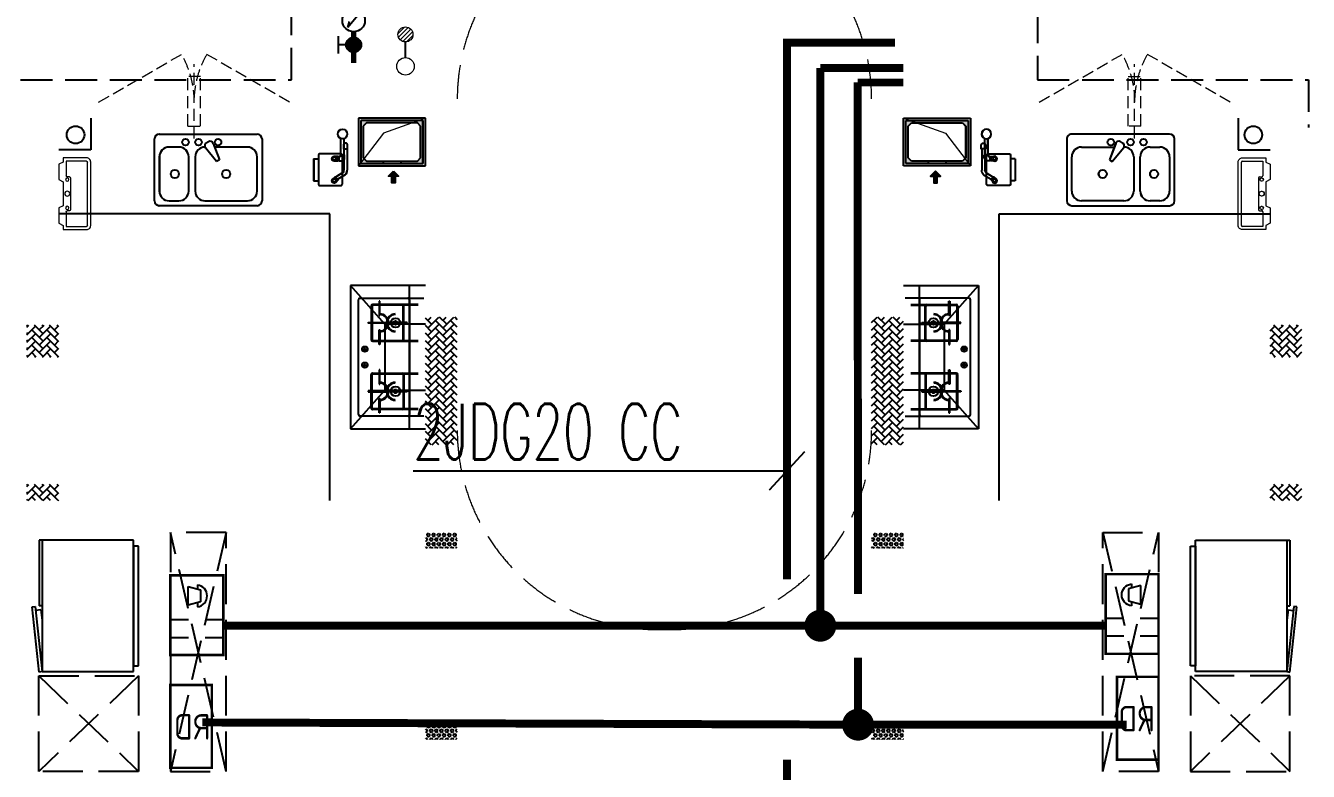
# Model space of a CAD drawing. Extents: x 3443499 to 7125205, y -1700016 to -264854.
# Drawn here: x 3556801 to 3564849, y -1070347 to -1065666 of the extents above; entities that cross this region are included whole.
import ezdxf
from ezdxf.enums import TextEntityAlignment as Align

# ---------------------------------------------------------------- set-up
doc = ezdxf.new("R2010")
doc.units = 0
doc.header["$LTSCALE"] = 1000
doc.header["$MEASUREMENT"] = 0
for name, pattern in [('A户型$0$DASH', [0.35, 0.25, -0.1]), ('DASH', [0.35, 0.25, -0.1]), ('HIDDEN', [0.375, 0.25, -0.125])]:
    doc.linetypes.add(name, pattern=pattern)
doc.layers.get('0').update_dxf_attribs({"linetype": 'CONTINUOUS'})
for name, color, linetype in [('!!电气', 1, 'CONTINUOUS'), ('!校对', 2, 'CONTINUOUS'), ('5fur', 175, 'CONTINUOUS'), ('AH-FURNITURE', 1, 'CONTINUOUS'), ('DIM-照明', 7, 'CONTINUOUS'), ('EQUIP-安防', 3, 'CONTINUOUS'), ('IP-bath&kitchen-JOHNSON', 4, 'CONTINUOUS'), ('LVTRY', 252, 'CONTINUOUS'), ('VPIPE-中水', 122, 'CONTINUOUS'), ('VPIPE-凝结', 150, 'CONTINUOUS'), ('WIRE-安防', 4, 'CONTINUOUS'), ('WIRE-综合布线', 5, 'DASH'), ('保温', 6, 'CONTINUOUS'), ('建筑-排气道', 252, 'CONTINUOUS'), ('污水', 3, 'CONTINUOUS'), ('给水', 4, 'CONTINUOUS')]:
    doc.layers.add(name, color=color, linetype=linetype)
for name, color, linetype, lineweight in [('EQUIP-消防', 3, 'CONTINUOUS', 20), ('EQUIP_地漏', 7, 'CONTINUOUS', 18), ('PUB_HATCH', 8, 'CONTINUOUS', 9), ('STAIR', 252, 'CONTINUOUS', 20), ('VPIPE-废水', 31, 'TG_F', 18), ('WINDOW', 146, 'CONTINUOUS', 20), ('平面-空调室内机', 176, 'CONTINUOUS', 9), ('平面-空调预留孔', 252, 'CONTINUOUS', 15), ('立面-洞口示意', 252, 'CONTINUOUS', 13)]:
    doc.layers.add(name, color=color, linetype=linetype, lineweight=lineweight)
doc.styles.add('_TEL_DIM', font='SIMPLEX', dxfattribs={"width": 0.8, "height": 3.5, "bigfont": 'HZTXT'})
doc.styles.add('DIM_FONT', font='SIMPLEX', dxfattribs={"width": 0.7, "bigfont": 'GBCBIG'})
doc.styles.get("Standard").update_dxf_attribs({"font": 'gbenor.shx', "bigfont": 'gbcbig.shx'})
doc.styles.add('TG_LINETYPE', font='SIMPLEX', dxfattribs={"width": 0.8, "height": 3, "bigfont": 'HZTXT'})
doc.linetypes.add('TG_F', pattern='A,2,-0.3,["F",TG_LINETYPE,S=0.1,R=0,X=-0.23,Y=-0.15],0', length=2.3)
pattern_1 = [(45, (-1012960.295, -343660.66), (0, 47.4157523), [100.584, -33.528]), (135, (-1012936.587, -343636.954), (3e-15, 47.4157523), [100.584, -33.528])]
pattern_2 = [(45, (-1012960.393, -342660.66), (0, 47.4157523), [100.584, -33.528]), (135, (-1012936.685, -342636.954), (3e-15, 47.4157523), [100.584, -33.528])]
pattern_3 = [(45, (-503782.47, -516048.46), (0, 47.4157523), [100.584, -33.528]), (135, (-503758.762, -516024.753), (3e-15, 47.4157523), [100.584, -33.528])]
pattern_4 = [(90, (-503782.47, -517398.46), (-16.49778, 1e-15), [9.525, -19.05]), (210, (-503782.47, -517398.46), (8.24889, -14.2874966), [9.525, -19.05]), (150, (-503782.47, -517388.935), (-8.24889, -14.2874966), [9.525, -19.05])]
pattern_5 = [(90, (-503782.47, -518598.46), (-16.49778, 1e-15), [9.525, -19.05]), (210, (-503782.47, -518598.46), (8.24889, -14.2874966), [9.525, -19.05]), (150, (-503782.47, -518588.935), (-8.24889, -14.2874966), [9.525, -19.05])]

# ---------------------------------------------------------------- blocks, each defined once
blk = doc.blocks.new('$equip$00002771')
for p, q in [((-0.65, 0.65), (-0.65, 0)), ((0.65, 0.65), (-0.65, 0.65)), ((0.65, 0), (0.65, 0.65)), ((-0.65, 0), (0.65, 0))]:
    blk.add_line(p, q)
at = {"const_width": 0.04}
blk.add_lwpolyline([(-0.65, 0.65), (-0.65, 0), (0.65, 0), (0.65, 0.65), (-0.65, 0.65), (-0.65, 0)], dxfattribs=at)
for p in [(0, 0.65), (-0.65, 0.325), (0.65, 0.325), (0, 0)]:
    blk.add_point(p)
at = {"color": 7}
blk.add_attdef('$TEXT$', text='', height=0.4, dxfattribs=at).set_placement((0.006, 0.343), align=Align.MIDDLE_CENTER)
at = {"color": 7, "flags": 1}
for tag, height, p in [('B', 0.4, (0.905, 0.246)), ('A', 0.00002, (0, 0))]:
    blk.add_attdef(tag, text='', height=height, dxfattribs=at).set_placement(p, align=Align.MIDDLE_CENTER)
blk = doc.blocks.new('$equip$00002628')
at = {"linetype": 'Continuous'}
for p, q in [((-0.625, 0.415), (0.625, 0.415)), ((-0.625, -0.415), (-0.625, 0.415)), ((0.071, 0.129), (0.071, 0.415)), ((0.35, 0.129), (0.35, 0.415)), ((0.625, 0.415), (0.625, -0.415)), ((-0.472, 0.01), (-0.409, 0.01)), ((-0.446, -0.138), (-0.395, 0.058)), ((-0.395, 0.058), (-0.395, 0.058)), ((-0.395, 0.058), (-0.206, 0.058)), ((-0.206, 0.058), (-0.155, -0.138)), ((-0.191, 0.01), (-0.129, 0.01)), ((-0.155, -0.138), (-0.446, -0.138)), ((0.071, -0.415), (0.071, -0.129)), ((0.35, -0.415), (0.35, -0.129)), ((0.625, -0.415), (-0.625, -0.415))]:
    blk.add_line(p, q, dxfattribs=at)
at = {"const_width": 0.04}
blk.add_lwpolyline([(-0.625, 0.415), (0.625, 0.415), (0.625, -0.415), (-0.625, -0.415), (-0.625, 0.415), (0.625, 0.415)], dxfattribs=at)
at = {"linetype": 'Continuous'}
blk.add_arc((-0.3, -0.011), 0.173, 6.9897, 173.0103, dxfattribs=at)
for p in [(0, 0.415), (-0.625, 0), (0.625, 0), (0, -0.415)]:
    blk.add_point(p)
at = {"color": 7, "style": '_TEL_DIM', "flags": 1}
blk.add_attdef('A', text='', height=0.000025, dxfattribs=at).set_placement((0, 0), align=Align.MIDDLE_CENTER)
blk = doc.blocks.new('A$C00A30745')
at = {"layer": '5fur', "color": 252, "linetype": 'A户型$0$DASH'}
for p, q in [((10850, 5900), (10500, 5900)), ((10500, 5900), (10500, 4400)), ((10850, 5900), (10500, 4400)), ((10850, 4400), (10500, 5900)), ((10850, 4400), (10850, 5900)), ((9675, 5000), (10300, 5000)), ((9675, 4400), (9675, 5000)), ((9675, 5000), (10300, 4400)), ((10300, 5000), (9675, 4400)), ((10300, 5000), (10300, 4400)), ((10300, 4400), (9675, 4400)), ((10500, 4400), (10850, 4400))]:
    blk.add_line(p, q, dxfattribs=at)
blk = doc.blocks.new('A$C2705576B')
at = {"layer": '给水'}
h = blk.add_hatch(color=252, dxfattribs=at)
edge = h.paths.add_edge_path()
edge.add_arc((417.5, -1741.2), 47.2, 0, 360)
h = blk.add_hatch(color=252, dxfattribs=at)
edge = h.paths.add_edge_path()
edge.add_arc((794.7, -1741.2), 47.2, 0, 360)
at = {"layer": '给水', "color": 252}
for p, q in [((363.1, -1645.4), (471.8, -1645.4)), ((417.5, -1741.2), (417.5, -1645.4)), ((740.3, -1645.4), (849, -1645.4)), ((794.7, -1741.2), (794.7, -1645.4)), ((601.1, -1768.1), (525.3, -1704.3)), ((525.3, -1704.3), (564, -1715))]:
    blk.add_line(p, q, dxfattribs=at)
at = {"layer": '给水', "color": 252, "const_width": 35.4}
for points in [[(499.1, -1741.2), (302.5, -1741.2)], [(903.5, -1741.2), (640.6, -1741.2)], [(1052.8, -1741.2), (978.5, -1741.2)]]:
    blk.add_lwpolyline(points, dxfattribs=at)
at = {"layer": '给水', "color": 252}
for centre, radius in [((569.8, -1741.2), 70.8), ((417.5, -1741.2), 47.2), ((794.7, -1741.2), 47.2), ((941, -1741.2), 37.5)]:
    blk.add_circle(centre, radius, dxfattribs=at)
blk = doc.blocks.new('$TwtSys$00000141')
at = {"color": 1}
for p, q in [((-47.1, 3.8), (-5, 45.9)), ((-47.1, 3.8), (-5, 45.9)), ((-43.6, -17.5), (17.5, 43.6)), ((-43.6, -17.5), (17.5, 43.6)), ((-33.2, -33.2), (33.2, 33.2)), ((-33.2, -33.2), (33.2, 33.2)), ((-16.2, -43.5), (43.8, 16.4)), ((-16.2, -43.5), (43.8, 16.4)), ((5.7, -46.1), (46.1, -5.7)), ((5.7, -46.1), (46.1, -5.7))]:
    blk.add_line(p, q, dxfattribs=at)
blk.add_circle((0, 0), 47, dxfattribs=at)
blk.add_circle((0, 0), 47, dxfattribs=at)
blk = doc.blocks.new('dongkong')
at = {"layer": '平面-空调预留孔', "color": 8, "linetype": 'HIDDEN', "ltscale": 0.3}
for p, q in [((-603796, 210899.9), (-603796, 210431.5)), ((-603836, 210821), (-603836, 210510.8)), ((-603836, 210821), (-603756, 210821)), ((-603756, 210821), (-603756, 210510.8))]:
    blk.add_line(p, q, dxfattribs=at)
blk.add_lwpolyline([(-603756, 210510.8), (-603836, 210510.8)], dxfattribs=at)
blk = doc.blocks.new('A$C263B1184')
at = {"layer": '保温', "linetype": 'ByBlock', "ltscale": 10}
h = blk.add_hatch(dxfattribs=at)
h.set_pattern_fill('AR-HBONE', color=251, scale=55)
h.set_pattern_definition(pattern_3)
h.paths.add_polyline_path([(-1199.9, 8250), (-1199.9, 9050), (-1399.9, 9050), (-1399.9, 8250)])
h = blk.add_hatch(dxfattribs=at)
h.set_pattern_fill('AR-HBONE', color=251, scale=55)
h.set_pattern_definition(pattern_3)
h.paths.add_polyline_path([(1399.9, 8250), (1399.9, 9050), (1599.9, 9050), (1599.9, 8250)])
h = blk.add_hatch(dxfattribs=at)
h.set_pattern_fill('AR-HBONE', color=251, scale=55)
h.set_pattern_definition(pattern_2)
h.paths.add_polyline_path([(-3700, 8800), (-3700, 9000), (-3900, 9000), (-3900, 8800)])
h = blk.add_hatch(dxfattribs=at)
h.set_pattern_fill('AR-HBONE', color=251, scale=55)
h.set_pattern_definition(pattern_2)
h.paths.add_polyline_path([(3900, 8800), (3900, 9000), (4100, 9000), (4100, 8800)])
h = blk.add_hatch(dxfattribs=at)
h.set_pattern_fill('AR-HBONE', color=251, scale=55)
h.set_pattern_definition(pattern_1)
h.paths.add_polyline_path([(-3699.9, 7900), (-3699.9, 8000), (-3899.9, 8000), (-3899.9, 7900)])
h = blk.add_hatch(dxfattribs=at)
h.set_pattern_fill('AR-HBONE', color=251, scale=55)
h.set_pattern_definition(pattern_1)
h.paths.add_polyline_path([(3899.9, 7900), (3899.9, 8000), (4099.9, 8000), (4099.9, 7900)])
at = {"layer": '保温', "linetype": 'Continuous', "ltscale": 10}
h = blk.add_hatch(dxfattribs=at)
h.set_pattern_fill('HEX', color=251, scale=10, angle=90, style=0)
h.set_pattern_definition(pattern_4)
h.paths.add_polyline_path([(-1199.9, 7600), (-1199.9, 7700), (-1399.9, 7700), (-1399.9, 7600)])
h = blk.add_hatch(dxfattribs=at)
h.set_pattern_fill('HEX', color=251, scale=10, angle=90, style=0)
h.set_pattern_definition(pattern_4)
h.paths.add_polyline_path([(1399.9, 7600), (1399.9, 7700), (1599.9, 7700), (1599.9, 7600)])
h = blk.add_hatch(dxfattribs=at)
h.set_pattern_fill('HEX', color=251, scale=10, angle=90, style=0)
h.set_pattern_definition(pattern_5)
h.paths.add_polyline_path([(-1200, 6400), (-1199.9, 6500), (-1399.9, 6500), (-1400, 6400)])
h = blk.add_hatch(dxfattribs=at)
h.set_pattern_fill('HEX', color=251, scale=10, angle=90, style=0)
h.set_pattern_definition(pattern_5)
h.paths.add_polyline_path([(1400, 6400), (1399.9, 6500), (1599.9, 6500), (1600, 6400)])
blk = doc.blocks.new('A$C60D053AF')
at = {"layer": 'AH-FURNITURE', "color": 8}
for p, q in [((192.5, -71), (327.6, -71)), ((232.5, -90), (128.3, -90)), ((232.5, -110), (128.3, -110)), ((192.5, -91), (327.6, -91)), ((245, -129.5), (245, -122.5)), ((265, -129.5), (265, -122.5)), ((341.7, -96.9), (370, -143.2)), ((355.9, -82.7), (384.2, -129)), ((255, -281), (255, -251)), ((255, -281), (393, -281)), ((393, -281), (393, -251))]:
    blk.add_line(p, q, dxfattribs=at)
for points in [[(170, -68, 1), (170, -94), (192.5, -94), (192.5, -68)], [(234, -251), (414, -251, 0.414214), (424, -241), (424, -111, 0.414214), (414, -101), (234, -101, 0.414214), (224, -111), (224, -241, 0.414214)], [(268, -122.5), (268, -107, 0.414214), (248, -87), (232.5, -87), (232.5, -113), (242, -113), (242, -122.5)], [(242, -152, 1), (268, -152), (268, -129.5), (242, -129.5)], [(383.8, -161.2, 1), (402.2, -142.8), (386.3, -126.9), (367.9, -145.3)]]:
    blk.add_lwpolyline(points, format="xyb", close=True, dxfattribs=at)
for centre, radius in [((100, -100), 30), ((255, -152), 15), ((255, -152), 10), ((393, -152), 15), ((393, -152), 10)]:
    blk.add_circle(centre, radius, dxfattribs=at)
for radius in [40, 20]:
    blk.add_arc((327.6, -111), radius, 45, 90, dxfattribs=at)
blk = doc.blocks.new('FRSDFDGDGDRGDR')
at = {"layer": '平面-空调预留孔', "color": 252}
for p, q in [((699612.3, 775044), (699612.3, 775441.2)), ((699618.9, 775447.8), (699746.3, 775447.8)), ((699746.3, 775447.8), (699746.3, 775355.4)), ((699719.9, 775342.2), (699719.9, 775143)), ((699726.5, 775348.8), (699739.7, 775348.8)), ((699726.5, 775136.4), (699739.7, 775136.4)), ((699746.3, 775129.8), (699746.3, 775037.4)), ((699746.3, 775037.4), (699618.9, 775037.4))]:
    blk.add_line(p, q, dxfattribs=at)
blk.add_lwpolyline([(699766.1, 775166.7), (699792.5, 775153.5), (699792.5, 775057.2), (699766.1, 775044), (699766.1, 775017.6), (699618.9, 775017.6, -0.414214), (699592.5, 775044), (699592.5, 775441.2, -0.414214), (699618.9, 775467.6), (699766.1, 775467.6), (699766.1, 775441.2), (699792.5, 775428), (699792.5, 775331.6), (699766.1, 775318.4)], format="xyb", close=True, dxfattribs=at)
for centre, radius in [((699739.7, 775331.6), 10.6), ((699739.7, 775243.2), 15.8), ((699739.7, 775153.5), 10.6)]:
    blk.add_circle(centre, radius, dxfattribs=at)
for centre, start, end in [((699618.9, 775441.2), 90, 180), ((699726.5, 775342.2), 90, 180), ((699739.7, 775355.4), 270, 360), ((699726.5, 775143), 180, 270), ((699739.7, 775129.8), 0, 90), ((699618.9, 775044), 180, 270)]:
    blk.add_arc(centre, 6.6, start, end, dxfattribs=at)
blk = doc.blocks.new('*U199')
h = blk.add_hatch(color=5)
h.set_gradient(color1=(0, 0, 255), rotation=180, tint=1)
h.paths.add_polyline_path([(0, 0), (-6.35, -6.35), (-6.35, -2.159), (-15, -2.159), (-15, 2.159), (-6.35, 2.159), (-6.35, 6.35)])
at = {"color": 0, "linetype": 'Continuous'}
blk.add_lwpolyline([(0, 0), (-6.35, -6.35), (-6.35, -2.159), (-15, -2.159), (-15, 2.159), (-6.35, 2.159), (-6.35, 6.35)], close=True, dxfattribs=at)
blk = doc.blocks.new('A$C25274923')
at = {"layer": 'PUB_HATCH'}
for points in [[(39585, 12385), (39585, 12115), (39445, 12115), (39445, 12130), (39550, 12130), (39570, 12150), (39570, 12350), (39550, 12370), (39230, 12370), (39210, 12350), (39210, 12150), (39230, 12130), (39335, 12130), (39335, 12115), (39195, 12115), (39195, 12385)], [(39585.2, 12385), (39585.2, 12115), (39445.2, 12115), (39445.2, 12130), (39550.2, 12130), (39570.2, 12150), (39570.2, 12350), (39550.2, 12370), (39230.2, 12370), (39210.2, 12350), (39210.2, 12150), (39230.2, 12130), (39335.2, 12130), (39335.2, 12115), (39195.2, 12115), (39195.2, 12385)], [(42615, 12385), (42615, 12115), (42755, 12115), (42755, 12130), (42650, 12130), (42630, 12150), (42630, 12350), (42650, 12370), (42970, 12370), (42990, 12350), (42990, 12150), (42970, 12130), (42865, 12130), (42865, 12115), (43005, 12115), (43005, 12385)], [(42615.2, 12385), (42615.2, 12115), (42755.2, 12115), (42755.2, 12130), (42650.2, 12130), (42630.2, 12150), (42630.2, 12350), (42650.2, 12370), (42970.2, 12370), (42990.2, 12350), (42990.2, 12150), (42970.2, 12130), (42865.2, 12130), (42865.2, 12115), (43005.2, 12115), (43005.2, 12385)]]:
    blk.add_hatch(color=252, dxfattribs=at).paths.add_polyline_path(points)
at = {"color": 252, "linetype": 'DASH', "ltscale": 0.8}
for p, q in [((38760, 12640), (38760, 14190)), ((43440, 14190), (43440, 12640)), ((37059.9, 12640), (38760, 12640)), ((43440, 12640), (45140.1, 12640)), ((45140.1, 12640), (45140.1, 12340))]:
    blk.add_line(p, q, dxfattribs=at)
at = {"layer": 'IP-bath&kitchen-JOHNSON', "color": 252}
for p, q in [((37500, 12400), (37500, 12200)), ((37500.2, 12400), (37500.2, 12200)), ((44700, 12400), (44700, 12200)), ((44700.2, 12400), (44700.2, 12200)), ((37500, 12200), (37300, 12200)), ((37500.2, 12200), (37300.2, 12200)), ((44700, 12200), (44900, 12200)), ((44700.2, 12200), (44900.2, 12200))]:
    blk.add_line(p, q, dxfattribs=at)
at = {"layer": 'LVTRY', "color": 252}
for p, q in [((39600, 12400), (39180, 12400)), ((39180, 12400), (39180, 12100)), ((39600.2, 12400), (39180.2, 12400)), ((39180.2, 12400), (39180.2, 12100)), ((39600, 12100), (39600, 12400)), ((39600.2, 12100), (39600.2, 12400)), ((42600, 12400), (43020, 12400)), ((42600, 12100), (42600, 12400)), ((42600.2, 12400), (43020.2, 12400)), ((42600.2, 12100), (42600.2, 12400)), ((43020, 12400), (43020, 12100)), ((43020.2, 12400), (43020.2, 12100)), ((39585, 12385), (39195, 12385)), ((39195, 12385), (39195, 12115)), ((39585.2, 12385), (39195.2, 12385)), ((39195.2, 12385), (39195.2, 12115)), ((39230, 12370), (39210, 12350)), ((39210, 12350), (39210, 12150)), ((39230.2, 12370), (39210.2, 12350)), ((39210.2, 12350), (39210.2, 12150)), ((39550, 12370), (39230, 12370)), ((39550.2, 12370), (39230.2, 12370)), ((39570, 12350), (39550, 12370)), ((39570.2, 12350), (39550.2, 12370)), ((39570, 12150), (39570, 12350)), ((39570.2, 12150), (39570.2, 12350)), ((39585, 12115), (39585, 12385)), ((39585.2, 12115), (39585.2, 12385)), ((42615, 12385), (43005, 12385)), ((42615, 12115), (42615, 12385)), ((42615.2, 12385), (43005.2, 12385)), ((42615.2, 12115), (42615.2, 12385)), ((42630, 12350), (42650, 12370)), ((42630, 12150), (42630, 12350)), ((42630.2, 12350), (42650.2, 12370)), ((42630.2, 12150), (42630.2, 12350)), ((42650, 12370), (42970, 12370)), ((42650.2, 12370), (42970.2, 12370)), ((42970, 12370), (42990, 12350)), ((42970.2, 12370), (42990.2, 12350)), ((42990, 12350), (42990, 12150)), ((42990.2, 12350), (42990.2, 12150)), ((43005, 12385), (43005, 12115)), ((43005.2, 12385), (43005.2, 12115)), ((37900, 11880.7), (37900, 12269.3)), ((37900.2, 11880.7), (37900.2, 12269.3)), ((37930.7, 12300), (38544.3, 12300)), ((37930.9, 12300), (38544.5, 12300)), ((38239.5, 12251.6), (38225.2, 12243.4)), ((38239.7, 12251.6), (38225.4, 12243.4)), ((38268.9, 12241.1), (38307.7, 12137.5)), ((38269.1, 12241.1), (38307.9, 12137.5)), ((38575, 12269.3), (38575, 11880.7)), ((38575.2, 12269.3), (38575.2, 11880.7)), ((43625, 12269.3), (43625, 11880.7)), ((43625.2, 12269.3), (43625.2, 11880.7)), ((44269.3, 12300), (43655.7, 12300)), ((44269.5, 12300), (43655.9, 12300)), ((43931.1, 12241.1), (43892.3, 12137.5)), ((43931.3, 12241.1), (43892.5, 12137.5)), ((43960.5, 12251.6), (43974.8, 12243.4)), ((43960.7, 12251.6), (43974.9, 12243.4)), ((44300, 11880.7), (44300, 12269.3)), ((44300.2, 11880.7), (44300.2, 12269.3)), ((37930.7, 12156.8), (37930.7, 11942)), ((37930.9, 12156.8), (37930.9, 11942)), ((38053.4, 12218.2), (37992, 12218.2)), ((38053.6, 12218.2), (37992.2, 12218.2)), ((38114.8, 11942), (38114.8, 12156.8)), ((38115, 11942), (38115, 12156.8)), ((38155.7, 12156.8), (38155.7, 11942)), ((38155.9, 12156.8), (38155.9, 11942)), ((38290, 12127.2), (38219.7, 12212.7)), ((38290.2, 12127.2), (38219.9, 12212.7)), ((38483, 12218.2), (38277.5, 12218.2)), ((38483.1, 12218.2), (38277.7, 12218.2)), ((38544.3, 11942), (38544.3, 12156.8)), ((38544.5, 11942), (38544.5, 12156.8)), ((43655.7, 11942), (43655.7, 12156.8)), ((43655.9, 11942), (43655.9, 12156.8)), ((43717, 12218.2), (43922.5, 12218.2)), ((43717.2, 12218.2), (43922.7, 12218.2)), ((43910, 12127.2), (43980.3, 12212.7)), ((43910.2, 12127.2), (43980.5, 12212.7)), ((44044.3, 12156.8), (44044.3, 11942)), ((44044.5, 12156.8), (44044.5, 11942)), ((44085.2, 11942), (44085.2, 12156.8)), ((44085.4, 11942), (44085.4, 12156.8)), ((44146.6, 12218.2), (44208, 12218.2)), ((44146.8, 12218.2), (44208.1, 12218.2)), ((44269.3, 12156.8), (44269.3, 11942)), ((44269.5, 12156.8), (44269.5, 11942)), ((38307.7, 12137.5), (38290, 12127.2)), ((38307.9, 12137.5), (38290.2, 12127.2)), ((39180, 12100), (39600, 12100)), ((39180.2, 12100), (39600.2, 12100)), ((39195, 12115), (39585, 12115)), ((39195.2, 12115), (39585.2, 12115)), ((39210, 12150), (39230, 12130)), ((39210.2, 12150), (39230.2, 12130)), ((39230, 12130), (39550, 12130)), ((39230, 12130), (39230, 12130)), ((39230.2, 12130), (39550.2, 12130)), ((39230.2, 12130), (39230.2, 12130)), ((39335, 12130), (39335, 12115)), ((39335.2, 12130), (39335.2, 12115)), ((39445, 12130), (39445, 12115)), ((39445.2, 12130), (39445.2, 12115)), ((39550, 12130), (39570, 12150)), ((39550.2, 12130), (39570.2, 12150)), ((43020, 12100), (42600, 12100)), ((43020.2, 12100), (42600.2, 12100)), ((43005, 12115), (42615, 12115)), ((43005.2, 12115), (42615.2, 12115)), ((42650, 12130), (42630, 12150)), ((42650.2, 12130), (42630.2, 12150)), ((42970, 12130), (42650, 12130)), ((42970.2, 12130), (42650.2, 12130)), ((42755, 12130), (42755, 12115)), ((42755.2, 12130), (42755.2, 12115)), ((42865, 12130), (42865, 12115)), ((42865.2, 12130), (42865.2, 12115)), ((42990, 12150), (42970, 12130)), ((42970, 12130), (42970, 12130)), ((42990.2, 12150), (42970.2, 12130)), ((42970.2, 12130), (42970.2, 12130)), ((43892.3, 12137.5), (43910, 12127.2)), ((43892.5, 12137.5), (43910.2, 12127.2)), ((38544.3, 11850), (37930.7, 11850)), ((38544.5, 11850), (37930.9, 11850)), ((37992, 11880.7), (38053.4, 11880.7)), ((37992.2, 11880.7), (38053.6, 11880.7)), ((38217, 11880.7), (38483, 11880.7)), ((38217.2, 11880.7), (38483.1, 11880.7)), ((43655.7, 11850), (44269.3, 11850)), ((43655.9, 11850), (44269.5, 11850)), ((43983, 11880.7), (43717, 11880.7)), ((43983.1, 11880.7), (43717.2, 11880.7)), ((44208, 11880.7), (44146.6, 11880.7)), ((44208.1, 11880.7), (44146.8, 11880.7)), ((39000, 11800), (37299.9, 11800)), ((39000.2, 11800), (37300.1, 11800)), ((39000, 10000), (39000, 11800)), ((39000.2, 10000), (39000.2, 11800)), ((43200, 10000), (43200, 11800)), ((43200, 11800), (44900.1, 11800)), ((43200.2, 10000), (43200.2, 11800)), ((43200.2, 11800), (44900.3, 11800)), ((39345.7, 11107), (39129.8, 11350)), ((39600, 11350), (39129.8, 11350)), ((39129.8, 11350), (39129.8, 10450)), ((39345.9, 11107), (39130, 11350)), ((39600.2, 11350), (39130, 11350)), ((39130, 11350), (39130, 10450)), ((39500, 10450), (39500, 11350)), ((39500.2, 10450), (39500.2, 11350)), ((42600, 11350), (43070.2, 11350)), ((42600.2, 11350), (43070.4, 11350)), ((42700, 10450), (42700, 11350)), ((42700.2, 10450), (42700.2, 11350)), ((42854.3, 11107), (43070.2, 11350)), ((42854.5, 11107), (43070.4, 11350)), ((43070.2, 11350), (43070.2, 10450)), ((43070.4, 11350), (43070.4, 10450)), ((39190, 11270), (39590, 11270)), ((39190.2, 11270), (39590.2, 11270)), ((43010, 11270), (42610, 11270)), ((43010.2, 11270), (42610.2, 11270)), ((39180, 10540), (39180, 11260)), ((39180.2, 10540), (39180.2, 11260)), ((39260, 11220), (39260, 11010)), ((39260.2, 11220), (39260.2, 11010)), ((39265, 11220), (39265, 11010)), ((39265.2, 11220), (39265.2, 11010)), ((39555, 11230), (39270, 11230)), ((39555, 11225), (39270, 11225)), ((39555.2, 11230), (39270.2, 11230)), ((39555.2, 11225), (39270.2, 11225)), ((39310.2, 11250), (39310.2, 11160)), ((39314.7, 11250), (39310.2, 11250)), ((39310.4, 11250), (39310.4, 11160)), ((39314.9, 11250), (39310.4, 11250)), ((39314.7, 11160), (39314.7, 11250)), ((39314.9, 11160), (39314.9, 11250)), ((39460, 11010), (39460, 11220)), ((39460.2, 11010), (39460.2, 11220)), ((39465, 11010), (39465, 11220)), ((39465.2, 11010), (39465.2, 11220)), ((39500, 11260), (39500, 10540)), ((39500.2, 11260), (39500.2, 10540)), ((42645, 11230), (42930, 11230)), ((42645, 11225), (42930, 11225)), ((42645.2, 11230), (42930.2, 11230)), ((42645.2, 11225), (42930.2, 11225)), ((42700, 11260), (42700, 10540)), ((42700.2, 11260), (42700.2, 10540)), ((42735, 11010), (42735, 11220)), ((42735.2, 11010), (42735.2, 11220)), ((42740, 11010), (42740, 11220)), ((42740.2, 11010), (42740.2, 11220)), ((42885.3, 11160), (42885.3, 11250)), ((42885.3, 11250), (42889.8, 11250)), ((42885.4, 11160), (42885.4, 11250)), ((42885.4, 11250), (42889.9, 11250)), ((42889.8, 11250), (42889.8, 11160)), ((42889.9, 11250), (42889.9, 11160)), ((42935, 11220), (42935, 11010)), ((42935.2, 11220), (42935.2, 11010)), ((42940, 11220), (42940, 11010)), ((42940.2, 11220), (42940.2, 11010)), ((43020, 10540), (43020, 11260)), ((43020.2, 10540), (43020.2, 11260)), ((39240, 11117.2), (39367.5, 11117.2)), ((39240, 11112.7), (39240, 11117.2)), ((39367.5, 11112.7), (39240, 11112.7)), ((39240.2, 11117.2), (39367.7, 11117.2)), ((39240.2, 11112.7), (39240.2, 11117.2)), ((39367.7, 11112.7), (39240.2, 11112.7)), ((39310.2, 11160), (39314.7, 11160)), ((39310.4, 11160), (39314.9, 11160)), ((39600, 11107), (39345.7, 11107)), ((39345.7, 11107), (39345.7, 10691.9)), ((39600.2, 11107), (39345.9, 11107)), ((39345.9, 11107), (39345.9, 10691.9)), ((39485, 11117.2), (39357.5, 11117.2)), ((39357.5, 11117.2), (39357.5, 11112.7)), ((39357.5, 11112.7), (39485, 11112.7)), ((39485.2, 11117.2), (39357.7, 11117.2)), ((39357.7, 11117.2), (39357.7, 11112.7)), ((39357.7, 11112.7), (39485.2, 11112.7)), ((39367.5, 11117.2), (39367.5, 11112.7)), ((39367.7, 11117.2), (39367.7, 11112.7)), ((39485, 11112.7), (39485, 11117.2)), ((39485.2, 11112.7), (39485.2, 11117.2)), ((39500, 10691.9), (39500, 11107)), ((39500.2, 10691.9), (39500.2, 11107)), ((42600, 11107), (42854.3, 11107)), ((42600.2, 11107), (42854.5, 11107)), ((42700, 10691.9), (42700, 11107)), ((42700.2, 10691.9), (42700.2, 11107)), ((42715, 11117.2), (42842.5, 11117.2)), ((42715, 11112.7), (42715, 11117.2)), ((42842.5, 11112.7), (42715, 11112.7)), ((42715.2, 11117.2), (42842.7, 11117.2)), ((42715.2, 11112.7), (42715.2, 11117.2)), ((42842.7, 11112.7), (42715.2, 11112.7)), ((42960, 11117.2), (42832.5, 11117.2)), ((42832.5, 11117.2), (42832.5, 11112.7)), ((42832.5, 11112.7), (42960, 11112.7)), ((42960.2, 11117.2), (42832.7, 11117.2)), ((42832.7, 11117.2), (42832.7, 11112.7)), ((42832.7, 11112.7), (42960.2, 11112.7)), ((42842.5, 11117.2), (42842.5, 11112.7)), ((42842.7, 11117.2), (42842.7, 11112.7)), ((42854.3, 11107), (42854.3, 10691.9)), ((42854.5, 11107), (42854.5, 10691.9)), ((42889.8, 11160), (42885.3, 11160)), ((42889.9, 11160), (42885.4, 11160)), ((42960, 11112.7), (42960, 11117.2)), ((42960.2, 11112.7), (42960.2, 11117.2)), ((39310.2, 10980), (39310.2, 11070)), ((39310.2, 11070), (39314.7, 11070)), ((39310.4, 10980), (39310.4, 11070)), ((39310.4, 11070), (39314.9, 11070)), ((39314.7, 11070), (39314.7, 10980)), ((39314.9, 11070), (39314.9, 10980)), ((42889.8, 11070), (42885.3, 11070)), ((42885.3, 11070), (42885.3, 10980)), ((42889.9, 11070), (42885.4, 11070)), ((42885.4, 11070), (42885.4, 10980)), ((42889.8, 10980), (42889.8, 11070)), ((42889.9, 10980), (42889.9, 11070)), ((39200.6, 10950), (39239.4, 10950)), ((39200.8, 10950), (39239.6, 10950)), ((39220, 10930.6), (39220, 10969.4)), ((39220.2, 10930.6), (39220.2, 10969.4)), ((39270, 11005), (39555, 11005)), ((39270, 11000), (39555, 11000)), ((39270.2, 11005), (39555.2, 11005)), ((39270.2, 11000), (39555.2, 11000)), ((39314.7, 10980), (39310.2, 10980)), ((39314.9, 10980), (39310.4, 10980)), ((42930, 11005), (42645, 11005)), ((42930, 11000), (42645, 11000)), ((42930.2, 11005), (42645.2, 11005)), ((42930.2, 11000), (42645.2, 11000)), ((42885.3, 10980), (42889.8, 10980)), ((42885.4, 10980), (42889.9, 10980)), ((42999.4, 10950), (42960.6, 10950)), ((42999.6, 10950), (42960.8, 10950)), ((42980, 10930.6), (42980, 10969.4)), ((42980.2, 10930.6), (42980.2, 10969.4)), ((39220, 10830.6), (39220, 10869.4)), ((39220.2, 10830.6), (39220.2, 10869.4)), ((42980, 10830.6), (42980, 10869.4)), ((42980.2, 10830.6), (42980.2, 10869.4)), ((39200.6, 10850), (39239.4, 10850)), ((39200.8, 10850), (39239.6, 10850)), ((39260, 10580), (39260, 10790)), ((39260.2, 10580), (39260.2, 10790)), ((39265, 10580), (39265, 10790)), ((39265.2, 10580), (39265.2, 10790)), ((39270, 10800), (39555, 10800)), ((39270, 10795), (39555, 10795)), ((39270.2, 10800), (39555.2, 10800)), ((39270.2, 10795), (39555.2, 10795)), ((39310.2, 10820), (39310.2, 10730)), ((39314.7, 10820), (39310.2, 10820)), ((39310.4, 10820), (39310.4, 10730)), ((39314.9, 10820), (39310.4, 10820)), ((39314.7, 10730), (39314.7, 10820)), ((39314.9, 10730), (39314.9, 10820)), ((39460, 10790), (39460, 10580)), ((39460.2, 10790), (39460.2, 10580)), ((39465, 10790), (39465, 10580)), ((39465.2, 10790), (39465.2, 10580)), ((42930, 10800), (42645, 10800)), ((42930, 10795), (42645, 10795)), ((42930.2, 10800), (42645.2, 10800)), ((42930.2, 10795), (42645.2, 10795)), ((42735, 10790), (42735, 10580)), ((42735.2, 10790), (42735.2, 10580)), ((42740, 10790), (42740, 10580)), ((42740.2, 10790), (42740.2, 10580)), ((42885.3, 10730), (42885.3, 10820)), ((42885.3, 10820), (42889.8, 10820)), ((42885.4, 10730), (42885.4, 10820)), ((42885.4, 10820), (42889.9, 10820)), ((42889.8, 10820), (42889.8, 10730)), ((42889.9, 10820), (42889.9, 10730)), ((42935, 10580), (42935, 10790)), ((42935.2, 10580), (42935.2, 10790)), ((42940, 10580), (42940, 10790)), ((42940.2, 10580), (42940.2, 10790)), ((42999.4, 10850), (42960.6, 10850)), ((42999.6, 10850), (42960.8, 10850)), ((39310.2, 10730), (39314.7, 10730)), ((39310.4, 10730), (39314.9, 10730)), ((42889.8, 10730), (42885.3, 10730)), ((42889.9, 10730), (42885.4, 10730)), ((39129.8, 10450), (39345.7, 10691.9)), ((39130, 10450), (39345.9, 10691.9)), ((39367.5, 10687.2), (39240, 10687.2)), ((39240, 10687.2), (39240, 10682.7)), ((39240, 10682.7), (39367.5, 10682.7)), ((39367.7, 10687.2), (39240.2, 10687.2)), ((39240.2, 10687.2), (39240.2, 10682.7)), ((39240.2, 10682.7), (39367.7, 10682.7)), ((39310.2, 10550), (39310.2, 10640)), ((39310.2, 10640), (39314.7, 10640)), ((39310.4, 10550), (39310.4, 10640)), ((39310.4, 10640), (39314.9, 10640)), ((39314.7, 10640), (39314.7, 10550)), ((39314.9, 10640), (39314.9, 10550)), ((39345.7, 10691.9), (39600, 10691.9)), ((39345.9, 10691.9), (39600.2, 10691.9)), ((39357.5, 10682.7), (39357.5, 10687.2)), ((39357.5, 10687.2), (39485, 10687.2)), ((39485, 10682.7), (39357.5, 10682.7)), ((39357.7, 10682.7), (39357.7, 10687.2)), ((39357.7, 10687.2), (39485.2, 10687.2)), ((39485.2, 10682.7), (39357.7, 10682.7)), ((39367.5, 10682.7), (39367.5, 10687.2)), ((39367.7, 10682.7), (39367.7, 10687.2)), ((39485, 10687.2), (39485, 10682.7)), ((39485.2, 10687.2), (39485.2, 10682.7)), ((42854.3, 10691.9), (42600, 10691.9)), ((42854.5, 10691.9), (42600.2, 10691.9)), ((42842.5, 10687.2), (42715, 10687.2)), ((42715, 10687.2), (42715, 10682.7)), ((42715, 10682.7), (42842.5, 10682.7)), ((42842.7, 10687.2), (42715.2, 10687.2)), ((42715.2, 10687.2), (42715.2, 10682.7)), ((42715.2, 10682.7), (42842.7, 10682.7)), ((42832.5, 10682.7), (42832.5, 10687.2)), ((42832.5, 10687.2), (42960, 10687.2)), ((42960, 10682.7), (42832.5, 10682.7)), ((42832.7, 10682.7), (42832.7, 10687.2)), ((42832.7, 10687.2), (42960.2, 10687.2)), ((42960.2, 10682.7), (42832.7, 10682.7)), ((42842.5, 10682.7), (42842.5, 10687.2)), ((42842.7, 10682.7), (42842.7, 10687.2)), ((43070.2, 10450), (42854.3, 10691.9)), ((43070.4, 10450), (42854.5, 10691.9)), ((42889.8, 10640), (42885.3, 10640)), ((42885.3, 10640), (42885.3, 10550)), ((42889.9, 10640), (42885.4, 10640)), ((42885.4, 10640), (42885.4, 10550)), ((42889.8, 10550), (42889.8, 10640)), ((42889.9, 10550), (42889.9, 10640)), ((42960, 10687.2), (42960, 10682.7)), ((42960.2, 10687.2), (42960.2, 10682.7)), ((39555, 10575), (39270, 10575)), ((39555, 10570), (39270, 10570)), ((39555.2, 10575), (39270.2, 10575)), ((39555.2, 10570), (39270.2, 10570)), ((39314.7, 10550), (39310.2, 10550)), ((39314.9, 10550), (39310.4, 10550)), ((42645, 10575), (42930, 10575)), ((42645, 10570), (42930, 10570)), ((42645.2, 10575), (42930.2, 10575)), ((42645.2, 10570), (42930.2, 10570)), ((42885.3, 10550), (42889.8, 10550)), ((42885.4, 10550), (42889.9, 10550)), ((39590, 10530), (39190, 10530)), ((39590.2, 10530), (39190.2, 10530)), ((42610, 10530), (43010, 10530)), ((42610.2, 10530), (43010.2, 10530)), ((39129.8, 10450), (39600, 10450)), ((39130, 10450), (39600.2, 10450)), ((43070.2, 10450), (42600, 10450)), ((43070.4, 10450), (42600.2, 10450)), ((37176, 9750), (37176, 9338)), ((37195.2, 9750), (37176, 9750)), ((37176.2, 9750), (37176.2, 9338)), ((37195.4, 9750), (37176.2, 9750)), ((37195.2, 9750), (37195.2, 8926)), ((37768, 9750), (37195.2, 9750)), ((37195.4, 9750), (37195.4, 8926)), ((37768.2, 9750), (37195.4, 9750)), ((37768, 8926), (37768, 9750)), ((37768.2, 8926), (37768.2, 9750)), ((44432, 8926), (44432, 9750)), ((44432, 9750), (45004.8, 9750)), ((44432.2, 8926), (44432.2, 9750)), ((44432.2, 9750), (45005, 9750)), ((45004.8, 9750), (45004.8, 8926)), ((45004.8, 9750), (45024, 9750)), ((45005, 9750), (45005, 8926)), ((45005, 9750), (45024.2, 9750)), ((45024, 9750), (45024, 9338)), ((45024.2, 9750), (45024.2, 9338)), ((37800, 9713.2), (37768, 9713.2)), ((37768, 9713.2), (37768, 8962.8)), ((37800.2, 9713.2), (37768.2, 9713.2)), ((37768.2, 9713.2), (37768.2, 8962.8)), ((37800, 8962.8), (37800, 9713.2)), ((37800.2, 8962.8), (37800.2, 9713.2)), ((44400, 8962.8), (44400, 9713.2)), ((44400, 9713.2), (44432, 9713.2)), ((44400.2, 8962.8), (44400.2, 9713.2)), ((44400.2, 9713.2), (44432.2, 9713.2)), ((44432, 9713.2), (44432, 8962.8)), ((44432.2, 9713.2), (44432.2, 8962.8)), ((37195.2, 9338), (37176, 9338)), ((37195.4, 9338), (37176.2, 9338)), ((45004.8, 9338), (45024, 9338)), ((45005, 9338), (45024.2, 9338)), ((37132.6, 9332.2), (37151.5, 9335.1)), ((37176.2, 8923.1), (37132.6, 9332.2)), ((37132.7, 9332.2), (37151.7, 9335.1)), ((37176.4, 8923.1), (37132.7, 9332.2)), ((37151.5, 9335.1), (37195.2, 8926)), ((37151.7, 9335.1), (37195.4, 8926)), ((37186.4, 9314.7), (37154.9, 9309.8)), ((37186.6, 9314.7), (37155.1, 9309.8)), ((37186.4, 9314.7), (37195.2, 9248.3)), ((37186.6, 9314.7), (37195.4, 9248.3)), ((45048.5, 9335.1), (45004.8, 8926)), ((45013.6, 9314.7), (45004.8, 9248.3)), ((45048.7, 9335.1), (45005, 8926)), ((45013.8, 9314.7), (45005, 9248.3)), ((45013.6, 9314.7), (45045.1, 9309.8)), ((45013.8, 9314.7), (45045.3, 9309.8)), ((45023.8, 8923.1), (45067.4, 9332.2)), ((45024, 8923.1), (45067.6, 9332.2)), ((45067.4, 9332.2), (45048.5, 9335.1)), ((45067.6, 9332.2), (45048.7, 9335.1)), ((37191.6, 8949.5), (37195.2, 8950)), ((37191.8, 8949.5), (37195.4, 8950)), ((37768, 8962.8), (37800, 8962.8)), ((37768.2, 8962.8), (37800.2, 8962.8)), ((44432, 8962.8), (44400, 8962.8)), ((44432.2, 8962.8), (44400.2, 8962.8)), ((45008.4, 8949.5), (45004.8, 8950)), ((45008.6, 8949.5), (45005, 8950)), ((37195.2, 8926), (37176.2, 8923.1)), ((37195.4, 8926), (37176.4, 8923.1)), ((37195.2, 8926), (37768, 8926)), ((37195.4, 8926), (37768.2, 8926)), ((45004.8, 8926), (44432, 8926)), ((45005, 8926), (44432.2, 8926)), ((45004.8, 8926), (45023.8, 8923.1)), ((45005, 8926), (45024, 8923.1))]:
    blk.add_line(p, q, dxfattribs=at)
for centre, radius in [((38094.3, 12248.9), 20.5), ((38094.5, 12248.9), 20.5), ((38176.1, 12248.9), 20.5), ((38176.3, 12248.9), 20.5), ((38298.9, 12248.9), 20.5), ((38299.1, 12248.9), 20.5), ((43901.1, 12248.9), 20.5), ((43901.3, 12248.9), 20.5), ((44023.9, 12248.9), 20.5), ((44024.1, 12248.9), 20.5), ((44105.7, 12248.9), 20.5), ((44105.9, 12248.9), 20.5), ((38027.8, 12049.4), 25.6), ((38028, 12049.4), 25.6), ((38350, 12049.4), 25.6), ((38350.2, 12049.4), 25.6), ((43850, 12049.4), 25.6), ((43850.2, 12049.4), 25.6), ((44172.2, 12049.4), 25.6), ((44172.3, 12049.4), 25.6), ((39412.5, 11115), 29.7), ((39412.7, 11115), 29.7), ((39412.5, 11115), 11.7), ((39412.7, 11115), 11.7), ((42787.5, 11115), 29.7), ((42787.7, 11115), 29.7), ((42787.5, 11115), 11.7), ((42787.7, 11115), 11.7), ((39220, 10950), 17), ((39220.2, 10950), 17), ((42980, 10950), 17), ((42980.2, 10950), 17), ((39220, 10850), 17), ((39220.2, 10850), 17), ((42980, 10850), 17), ((42980.2, 10850), 17), ((39412.5, 10685), 29.7), ((39412.7, 10685), 29.7), ((42787.5, 10685), 29.7), ((42787.7, 10685), 29.7), ((39412.5, 10685), 11.7), ((39412.7, 10685), 11.7), ((42787.5, 10685), 11.7), ((42787.7, 10685), 11.7)]:
    blk.add_circle(centre, radius, dxfattribs=at)
for centre, radius, start, end in [((37930.7, 12269.3), 30.7, 90.00001, 180.00001), ((37930.9, 12269.3), 30.7, 90.00001, 180.00001), ((38235.5, 12225.7), 20.5, 120.00001, 219.46233), ((38235.7, 12225.7), 20.5, 120.00001, 219.46233), ((38249.8, 12233.9), 20.5, 20.53769, 120.00001), ((38249.9, 12233.9), 20.5, 20.53769, 120.00001), ((38544.3, 12269.3), 30.7, 0.00001, 90.00001), ((38544.5, 12269.3), 30.7, 0.00001, 90.00001), ((43655.7, 12269.3), 30.7, 89.99999, 179.99999), ((43655.9, 12269.3), 30.7, 89.99999, 179.99999), ((43950.2, 12233.9), 20.5, 59.99999, 159.46231), ((43950.4, 12233.9), 20.5, 59.99999, 159.46231), ((43964.5, 12225.7), 20.5, 320.53767, 59.99999), ((43964.7, 12225.7), 20.5, 320.53767, 59.99999), ((44269.3, 12269.3), 30.7, 359.99999, 89.99999), ((44269.5, 12269.3), 30.7, 359.99999, 89.99999), ((37992, 12156.8), 61.4, 90.00001, 180.00001), ((37992.2, 12156.8), 61.4, 90.00001, 180.00001), ((38053.4, 12156.8), 61.4, 0.00001, 90.00001), ((38053.6, 12156.8), 61.4, 0.00001, 90.00001), ((38217, 12156.8), 61.4, 90.00001, 180.00001), ((38217.2, 12156.8), 61.4, 90.00001, 180.00001), ((38483, 12156.8), 61.4, 0.00001, 90.00001), ((38483.1, 12156.8), 61.4, 0.00001, 90.00001), ((43717, 12156.8), 61.4, 89.99999, 179.99999), ((43717.2, 12156.8), 61.4, 89.99999, 179.99999), ((43983, 12156.8), 61.4, 359.99999, 89.99999), ((43983.1, 12156.8), 61.4, 359.99999, 89.99999), ((44146.6, 12156.8), 61.4, 89.99999, 179.99999), ((44146.8, 12156.8), 61.4, 89.99999, 179.99999), ((44208, 12156.8), 61.4, 359.99999, 89.99999), ((44208.1, 12156.8), 61.4, 359.99999, 89.99999), ((37992, 11942), 61.4, 180.00001, 270.00001), ((37992.2, 11942), 61.4, 180.00001, 270.00001), ((38053.4, 11942), 61.4, 270.00001, 0.00001), ((38053.6, 11942), 61.4, 270.00001, 0.00001), ((38217, 11942), 61.4, 180.00001, 270.00001), ((38217.2, 11942), 61.4, 180.00001, 270.00001), ((38483, 11942), 61.4, 270.00001, 0.00001), ((38483.1, 11942), 61.4, 270.00001, 0.00001), ((43717, 11942), 61.4, 179.99999, 269.99999), ((43717.2, 11942), 61.4, 179.99999, 269.99999), ((43983, 11942), 61.4, 269.99999, 359.99999), ((43983.1, 11942), 61.4, 269.99999, 359.99999), ((44146.6, 11942), 61.4, 179.99999, 269.99999), ((44146.8, 11942), 61.4, 179.99999, 269.99999), ((44208, 11942), 61.4, 269.99999, 359.99999), ((44208.1, 11942), 61.4, 269.99999, 359.99999), ((37930.7, 11880.7), 30.7, 180.00001, 270.00001), ((37930.9, 11880.7), 30.7, 180.00001, 270.00001), ((38544.3, 11880.7), 30.7, 270.00001, 0.00001), ((38544.5, 11880.7), 30.7, 270.00001, 0.00001), ((43655.7, 11880.7), 30.7, 179.99999, 269.99999), ((43655.9, 11880.7), 30.7, 179.99999, 269.99999), ((44269.3, 11880.7), 30.7, 269.99999, 359.99999), ((44269.5, 11880.7), 30.7, 269.99999, 359.99999), ((39190, 11260), 10, 90, 180), ((39190.2, 11260), 10, 90, 180), ((39490, 11260), 10, 0, 90), ((39490.2, 11260), 10, 0, 90), ((42710, 11260), 10, 90, 180), ((42710.2, 11260), 10, 90, 180), ((43010, 11260), 10, 0, 90), ((43010.2, 11260), 10, 0, 90), ((39270, 11220), 10, 90, 180), ((39270.2, 11220), 10, 90, 180), ((39270, 11220), 5, 90, 180), ((39270.2, 11220), 5, 90, 180), ((39455, 11220), 10, 0, 90), ((39455, 11220), 5, 0, 90), ((39455.2, 11220), 10, 0, 90), ((39455.2, 11220), 5, 0, 90), ((42745, 11220), 10, 90, 180), ((42745.2, 11220), 10, 90, 180), ((42745, 11220), 5, 90, 180), ((42745.2, 11220), 5, 90, 180), ((42930, 11220), 10, 0, 90), ((42930, 11220), 5, 0, 90), ((42930.2, 11220), 10, 0, 90), ((42930.2, 11220), 5, 0, 90), ((39312.5, 11115), 56.7, 2.27424, 87.72576), ((39312.5, 11115), 52.2, 2.47041, 87.52959), ((39312.5, 11115), 56.7, 272.27424, 357.72576), ((39312.5, 11115), 52.2, 272.47041, 357.52959), ((39312.7, 11115), 56.7, 2.27424, 87.72576), ((39312.7, 11115), 52.2, 2.47041, 87.52959), ((39312.7, 11115), 56.7, 272.27424, 357.72576), ((39312.7, 11115), 52.2, 272.47041, 357.52959), ((39412.5, 11115), 56.7, 92.27424, 177.72576), ((39412.5, 11115), 56.7, 182.27424, 267.72576), ((39412.7, 11115), 56.7, 92.27424, 177.72576), ((39412.7, 11115), 56.7, 182.27424, 267.72576), ((39412.5, 11115), 52.2, 92.47041, 177.52959), ((39412.5, 11115), 52.2, 182.47041, 267.52959), ((39412.7, 11115), 52.2, 92.47041, 177.52959), ((39412.7, 11115), 52.2, 182.47041, 267.52959), ((42787.5, 11115), 56.7, 2.27424, 87.72576), ((42787.5, 11115), 52.2, 2.47041, 87.52959), ((42787.5, 11115), 56.7, 272.27424, 357.72576), ((42787.5, 11115), 52.2, 272.47041, 357.52959), ((42787.7, 11115), 56.7, 2.27424, 87.72576), ((42787.7, 11115), 52.2, 2.47041, 87.52959), ((42787.7, 11115), 56.7, 272.27424, 357.72576), ((42787.7, 11115), 52.2, 272.47041, 357.52959), ((42887.5, 11115), 56.7, 92.27424, 177.72576), ((42887.5, 11115), 56.7, 182.27424, 267.72576), ((42887.7, 11115), 56.7, 92.27424, 177.72576), ((42887.7, 11115), 56.7, 182.27424, 267.72576), ((42887.5, 11115), 52.2, 92.47041, 177.52959), ((42887.5, 11115), 52.2, 182.47041, 267.52959), ((42887.7, 11115), 52.2, 92.47041, 177.52959), ((42887.7, 11115), 52.2, 182.47041, 267.52959), ((39270, 11010), 10, 180, 270), ((39270.2, 11010), 10, 180, 270), ((39270, 11010), 5, 180, 270), ((39270.2, 11010), 5, 180, 270), ((39455, 11010), 5, 270, 0), ((39455, 11010), 10, 270, 0), ((39455.2, 11010), 5, 270, 0), ((39455.2, 11010), 10, 270, 0), ((42745, 11010), 10, 180, 270), ((42745.2, 11010), 10, 180, 270), ((42745, 11010), 5, 180, 270), ((42745.2, 11010), 5, 180, 270), ((42930, 11010), 5, 270, 0), ((42930, 11010), 10, 270, 0), ((42930.2, 11010), 5, 270, 0), ((42930.2, 11010), 10, 270, 0), ((39270, 10790), 10, 90, 180), ((39270.2, 10790), 10, 90, 180), ((39270, 10790), 5, 90, 180), ((39270.2, 10790), 5, 90, 180), ((39455, 10790), 10, 0, 90), ((39455, 10790), 5, 0, 90), ((39455.2, 10790), 10, 0, 90), ((39455.2, 10790), 5, 0, 90), ((42745, 10790), 10, 90, 180), ((42745.2, 10790), 10, 90, 180), ((42745, 10790), 5, 90, 180), ((42745.2, 10790), 5, 90, 180), ((42930, 10790), 10, 0, 90), ((42930, 10790), 5, 0, 90), ((42930.2, 10790), 10, 0, 90), ((42930.2, 10790), 5, 0, 90), ((39312.5, 10685), 56.7, 2.27424, 87.72576), ((39312.5, 10685), 52.2, 2.47041, 87.52959), ((39312.7, 10685), 56.7, 2.27424, 87.72576), ((39312.7, 10685), 52.2, 2.47041, 87.52959), ((39412.5, 10685), 56.7, 92.27424, 177.72576), ((39412.7, 10685), 56.7, 92.27424, 177.72576), ((39412.5, 10685), 52.2, 92.47041, 177.52959), ((39412.7, 10685), 52.2, 92.47041, 177.52959), ((42787.5, 10685), 56.7, 2.27424, 87.72576), ((42787.5, 10685), 52.2, 2.47041, 87.52959), ((42787.7, 10685), 56.7, 2.27424, 87.72576), ((42787.7, 10685), 52.2, 2.47041, 87.52959), ((42887.5, 10685), 56.7, 92.27424, 177.72576), ((42887.7, 10685), 56.7, 92.27424, 177.72576), ((42887.5, 10685), 52.2, 92.47041, 177.52959), ((42887.7, 10685), 52.2, 92.47041, 177.52959), ((39312.5, 10685), 56.7, 272.27424, 357.72576), ((39312.5, 10685), 52.2, 272.47041, 357.52959), ((39312.7, 10685), 56.7, 272.27424, 357.72576), ((39312.7, 10685), 52.2, 272.47041, 357.52959), ((39412.5, 10685), 56.7, 182.27424, 267.72576), ((39412.7, 10685), 56.7, 182.27424, 267.72576), ((39412.5, 10685), 52.2, 182.47041, 267.52959), ((39412.7, 10685), 52.2, 182.47041, 267.52959), ((42787.5, 10685), 56.7, 272.27424, 357.72576), ((42787.5, 10685), 52.2, 272.47041, 357.52959), ((42787.7, 10685), 56.7, 272.27424, 357.72576), ((42787.7, 10685), 52.2, 272.47041, 357.52959), ((42887.5, 10685), 56.7, 182.27424, 267.72576), ((42887.7, 10685), 56.7, 182.27424, 267.72576), ((42887.5, 10685), 52.2, 182.47041, 267.52959), ((42887.7, 10685), 52.2, 182.47041, 267.52959), ((39270, 10580), 10, 180, 270), ((39270.2, 10580), 10, 180, 270), ((39270, 10580), 5, 180, 270), ((39270.2, 10580), 5, 180, 270), ((39455, 10580), 5, 270, 0), ((39455, 10580), 10, 270, 0), ((39455.2, 10580), 5, 270, 0), ((39455.2, 10580), 10, 270, 0), ((42745, 10580), 10, 180, 270), ((42745.2, 10580), 10, 180, 270), ((42745, 10580), 5, 180, 270), ((42745.2, 10580), 5, 180, 270), ((42930, 10580), 5, 270, 0), ((42930, 10580), 10, 270, 0), ((42930.2, 10580), 5, 270, 0), ((42930.2, 10580), 10, 270, 0), ((39190, 10540), 10, 180, 270), ((39190.2, 10540), 10, 180, 270), ((39490, 10540), 10, 270, 0), ((39490.2, 10540), 10, 270, 0), ((42710, 10540), 10, 180, 270), ((42710.2, 10540), 10, 180, 270), ((43010, 10540), 10, 270, 0), ((43010.2, 10540), 10, 270, 0)]:
    blk.add_arc(centre, radius, start, end, dxfattribs=at)
at = {"layer": 'STAIR', "color": 252, "linetype": 'DASH'}
for points in [[(39800, 12520, -0.414214), (41050, 13770), (41150, 13770, -0.414214), (42400, 12520)], [(39800, 10440, 0.414214), (41050, 9190), (41150, 9190, 0.414214), (42400, 10440)]]:
    blk.add_lwpolyline(points, format="xyb", dxfattribs=at)
at = {"layer": 'VPIPE-中水', "color": 252, "linetype": 'Continuous'}
for centre in [(37405.2, 12295), (44794.8, 12295)]:
    blk.add_circle(centre, 55, dxfattribs=at)
at = {"layer": 'VPIPE-凝结', "color": 252}
blk.add_line((39475, 12780), (39475, 12878), dxfattribs=at)
at = {"layer": 'VPIPE-废水', "color": 252}
blk.add_circle((39475, 12725), 55, dxfattribs=at)
at = {"layer": 'WINDOW', "color": 252, "linetype": 'DASH', "ltscale": 0.3}
for points in [[(37550, 12500), (38069.6, 12800, -0.131652), (38150, 12500)], [(38748.1, 12500), (38228.5, 12800, 0.131652), (38148.1, 12500)], [(43451.9, 12500), (43971.5, 12800, -0.131652), (44051.9, 12500)], [(44650, 12500), (44130.4, 12800, 0.131652), (44050, 12500)]]:
    blk.add_lwpolyline(points, format="xyb", dxfattribs=at)
at = {"layer": '立面-洞口示意', "color": 252}
for points in [[(39600, 12400), (39336.4, 12306.1), (39180, 12100)], [(39600.2, 12400), (39336.6, 12306.1), (39180.2, 12100)], [(42600, 12400), (42863.6, 12306.1), (43020, 12100)], [(42600.2, 12400), (42863.7, 12306.1), (43020.2, 12100)]]:
    blk.add_lwpolyline(points, dxfattribs=at)
at = {"color": 252, "rotation": 270}
for p in [(39180, 12400), (39180.2, 12400)]:
    blk.add_blockref('A$C60D053AF', p, dxfattribs=at)
at = {"color": 252, "extrusion": (0, 0, -1), "zscale": -1, "rotation": 270}
for p in [(-43020, 12400), (-43020.2, 12400)]:
    blk.add_blockref('A$C60D053AF', p, dxfattribs=at)
at = {"color": 252, "xscale": -1}
for name, p in [('FRSDFDGDGDRGDR', (737092.5, -763317.6)), ('FRSDFDGDGDRGDR', (737092.7, -763317.6)), ('A$C263B1184', (41200, 2100)), ('A$C00A30745', (54700, 3900))]:
    blk.add_blockref(name, p, dxfattribs=at)
at = {"color": 252}
for name, p in [('FRSDFDGDGDRGDR', (-654892.5, -763317.6)), ('FRSDFDGDGDRGDR', (-654892.3, -763317.6)), ('A$C00A30745', (27500, 3900))]:
    blk.add_blockref(name, p, dxfattribs=at)
at = {"layer": 'EQUIP_地漏', "color": 252}
blk.add_blockref('$TwtSys$00000141', (39475, 12925), dxfattribs=at)
at = {"layer": '平面-空调室内机', "color": 252, "ltscale": 0.3, "xscale": -1, "rotation": 180}
blk.add_blockref('dongkong', (641946, 223170.8), dxfattribs=at)
at = {"layer": '平面-空调室内机', "color": 252, "ltscale": 0.3, "rotation": 180}
blk.add_blockref('dongkong', (-559746, 223170.8), dxfattribs=at)
at = {"layer": '建筑-排气道', "color": 252, "yscale": 5, "zscale": 5}
for p, xscale, rotation in [((39399.9, 12067.7), 5, 90), ((39400.1, 12067.7), 5, 90), ((42800.1, 12067.7), -5, 270), ((42800.3, 12067.7), -5, 270)]:
    blk.add_blockref('*U199', p, dxfattribs=dict(at, xscale=xscale, rotation=rotation))
at = {"layer": '污水', "color": 252, "rotation": 90.00000000010901}
blk.add_blockref('A$C2705576B', (37408.8, 12442.2), dxfattribs=at)
at = {"layer": 'LVTRY', "color": 252, "style": 'DIM_FONT', "text_generation_flag": 4, "width": 0.8, "flags": 9}
for tag, p in [('XSIZE', (10837.5, 12299)), ('YSIZE', (10837.5, 12299)), ('XSIZE', (38237.5, 12299)), ('YSIZE', (38237.5, 12299)), ('XSIZE', (38237.7, 12299)), ('YSIZE', (38237.7, 12299))]:
    blk.add_attdef(tag, p, '', height=0.5, rotation=90.00001, dxfattribs=at)
at = {"layer": 'LVTRY', "color": 252, "style": 'DIM_FONT', "width": 0.8, "flags": 9}
for tag, p in [('XSIZE', (16562.5, 12299)), ('YSIZE', (16562.5, 12299)), ('XSIZE', (43962.5, 12299)), ('YSIZE', (43962.5, 12299)), ('XSIZE', (43962.7, 12299)), ('YSIZE', (43962.7, 12299))]:
    blk.add_attdef(tag, p, '', height=0.5, rotation=89.99999, dxfattribs=at)

msp = doc.modelspace()

# ---------------------------------------------------------------- linework, layer by layer
at = {"layer": 'DIM-照明', "const_width": 100}
for points in [[(3561837.2, -1069432.9, -1), (3561737.2, -1069432.9, -1)], [(3562074.2, -1070053.7, -1), (3561974.2, -1070053.7, -1)]]:
    msp.add_lwpolyline(points, format="xyb", close=True, dxfattribs=at)
at = {"layer": 'WIRE-安防', "color": 6, "const_width": 50}
for points in [[(3561787.2, -1069432.9), (3561787.2, -1065931.5)], [(3561787.2, -1065931.5), (3562309, -1065931.5)], [(3558041.1, -1069432.9), (3563583.3, -1069432.9)]]:
    msp.add_lwpolyline(points, dxfattribs=at)
at = {"layer": 'WIRE-综合布线', "color": 4, "const_width": 50}
for points in [[(3562021, -1066023.2), (3562309, -1066023.2)], [(3562023.6, -1069232.9), (3562021, -1066023.2)], [(3562024.2, -1070053.9), (3562023.9, -1069632.9)], [(3562081.7, -1070053.9), (3557909.1, -1070039.7)], [(3562052.1, -1070053.9), (3563709.1, -1070053.9)]]:
    msp.add_lwpolyline(points, dxfattribs=at)

# ---------------------------------------------------------------- block references
at = {"layer": 'EQUIP-安防', "color": 6, "xscale": 400, "yscale": 400, "zscale": 400, "rotation": 270}
msp.add_blockref('$equip$00002628', (3557875.1, -1069365.8), dxfattribs=at)
at = {"layer": 'EQUIP-安防', "color": 6, "extrusion": (0, 0, -1), "xscale": 400, "yscale": 400, "zscale": -400, "rotation": 270}
msp.add_blockref('$equip$00002628', (-3563743.1, -1069358.9), dxfattribs=at)
at = {"layer": 'EQUIP-消防', "color": 6, "extrusion": (0, 0, -1)}
ref = msp.add_blockref('$equip$00002771', (-3563909.1, -1070013.2), dxfattribs=dict(at, xscale=400, yscale=400, zscale=-400, rotation=270))
ref.add_attrib('$TEXT$', 'RD', dxfattribs={"layer": '0', "color": 7, "height": 160, "rotation": 180, "text_generation_flag": 4}).set_placement((3563771.9, -1070015.7), align=Align.MIDDLE_CENTER)
at = {"layer": 'EQUIP-消防', "color": 6}
ref = msp.add_blockref('$equip$00002771', (3557709.1, -1070064.5), dxfattribs=dict(at, xscale=400, yscale=400, zscale=400, rotation=270))
ref.add_attrib('$TEXT$', 'RD', dxfattribs={"layer": '0', "color": 7, "height": 160, "rotation": 180, "text_generation_flag": 4}).set_placement((3557846.3, -1070067), align=Align.MIDDLE_CENTER)

# ---------------------------------------------------------------- next in the draw order: block references
at = {"layer": '!校对'}
msp.add_blockref('A$C25274923', (3519709.1, -1078646.6), dxfattribs=at)

# ---------------------------------------------------------------- next in the draw order: linework, layer by layer
at = {"layer": '!!电气', "color": 7}
for p, q in [((3561688.4, -1068340.3), (3561466.3, -1068581.7)), ((3559232, -1068461), (3561577.4, -1068461))]:
    msp.add_line(p, q, dxfattribs=at)
at = {"layer": 'WIRE-安防', "color": 6, "const_width": 50}
for points in [[(3561577.4, -1069142), (3561577.4, -1065773.3), (3562256.2, -1065773.3)], [(3561577.4, -1071776.1), (3561577.4, -1070273.9)]]:
    msp.add_lwpolyline(points, dxfattribs=at)

# ---------------------------------------------------------------- next in the draw order: texts
at = {"layer": 'DIM-照明', "color": 7, "style": '_TEL_DIM', "width": 0.64}
msp.add_text('2JDG20 CC', height=350, dxfattribs=at).set_placement((3559232.2, -1068389.1))

doc.saveas('drawing.dxf')
